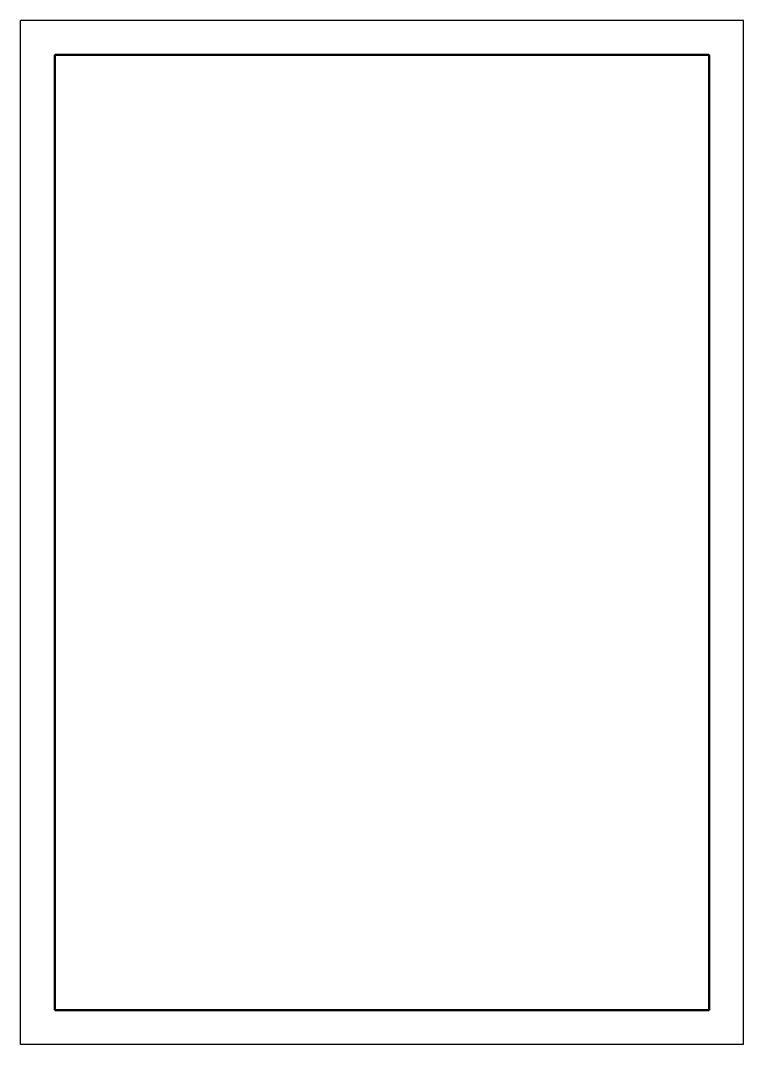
# Model space of a CAD drawing. Header units: inches. Extents: x 0 to 210, y 0 to 298.
import ezdxf

# ---------------------------------------------------------------- set-up
doc = ezdxf.new("R2010")
doc.units = ezdxf.units.IN
doc.header["$MEASUREMENT"] = 0
doc.layers.add('SILNA', color=7, linetype='Continuous', lineweight=50)
doc.layers.add('SLABA', color=4, linetype='Continuous', lineweight=25)

msp = doc.modelspace()

# ---------------------------------------------------------------- linework, layer by layer
at = {"layer": 'SILNA'}
for p, q in [((10, 10), (10, 287.5)), ((200, 287.5), (10, 287.5)), ((200, 10), (200, 287.5)), ((200, 10), (10, 10))]:
    msp.add_line(p, q, dxfattribs=at)
at = {"layer": 'SLABA'}
for p, q in [((210, 297.5), (0, 297.5)), ((0, 0), (0, 297.5)), ((210, 0), (210, 297.5)), ((210, 0), (0, 0))]:
    msp.add_line(p, q, dxfattribs=at)

doc.saveas('drawing.dxf')
